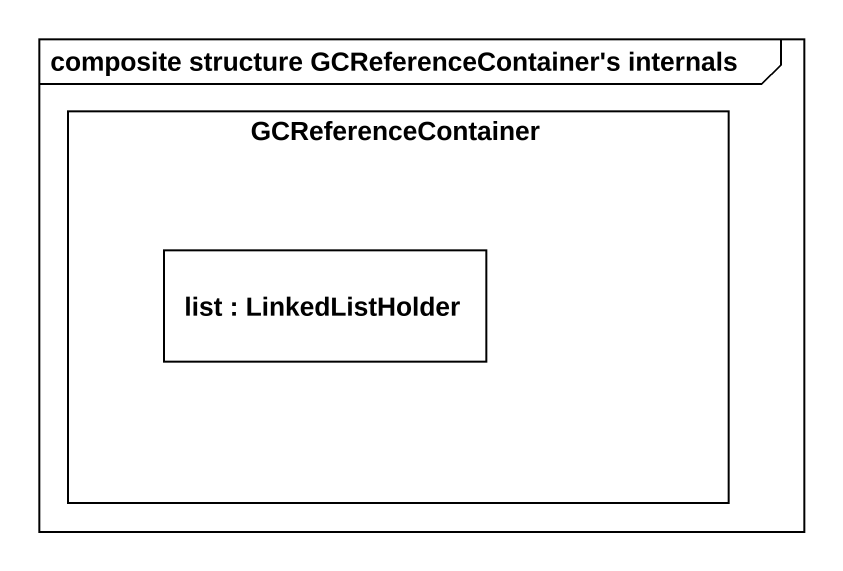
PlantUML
@startuml
mainframe composite structure GCReferenceContainer's internals
rectangle GCReferenceContainer {
  rectangle "list : LinkedListHolder" as list
}
@enduml
